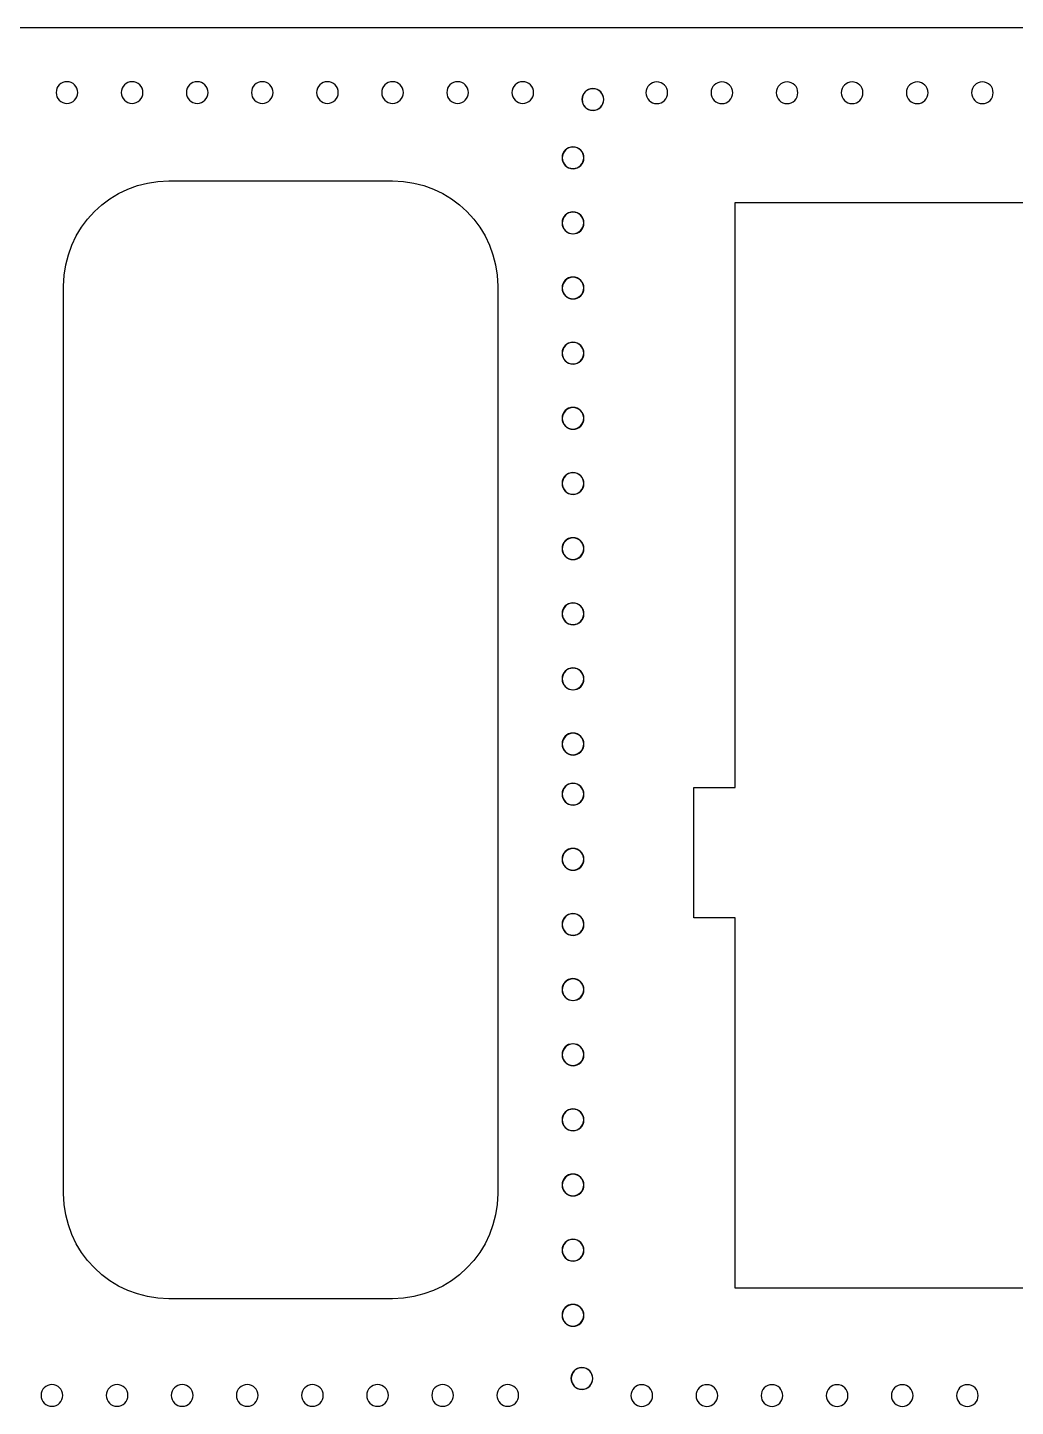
# Model space of a CAD drawing. Extents: x 112 to 502, y 72 to 270.
# Drawn here: x 159.4 to 204.9, y 206.5 to 270 of the extents above; entities that cross this region are included whole.
import ezdxf

# ---------------------------------------------------------------- set-up
doc = ezdxf.new("R2010")
doc.units = 0
doc.layers.add('braccio', color=7, linetype='CONTINUOUS')
doc.layers.add('polso', color=7, linetype='CONTINUOUS')

msp = doc.modelspace()

# ---------------------------------------------------------------- linework, layer by layer
at = {"layer": 'braccio', "color": 5}
msp.add_line((112.035703, 270.033124), (502.035713, 270.033124), dxfattribs=at)
at = {"layer": 'braccio', "color": 1}
for p, q in [((188.849706, 267.032853), (188.849706, 267.032853)), ((191.850066, 267.032853), (191.850066, 267.032853)), ((194.850568, 267.032853), (194.850568, 267.032853)), ((197.850901, 267.032853), (197.850901, 267.032853)), ((200.851403, 267.032853), (200.851403, 267.032853)), ((203.851905, 267.032853), (203.851905, 267.032853)), ((185.910192, 266.715706), (185.910192, 266.715706)), ((184.990712, 264.032337), (184.990712, 264.032337)), ((184.990712, 261.031821), (184.990712, 261.031821)), ((184.990712, 258.03148), (184.990712, 258.03148)), ((184.990712, 255.031), (184.990712, 255.031)), ((184.990712, 252.030659), (184.990712, 252.030659)), ((184.990712, 249.030143), (184.990712, 249.030143)), ((184.990712, 246.029805), (184.990712, 246.029805)), ((184.990712, 243.029322), (184.990712, 243.029322)), ((184.990712, 240.028987), (184.990712, 240.028987)), ((184.990712, 237.028471), (184.990712, 237.028471)), ((184.990712, 234.720246), (184.990712, 234.720246)), ((184.990712, 231.719589), (184.990712, 231.719589)), ((184.990712, 228.71925), (184.990712, 228.71925)), ((184.990712, 225.718909), (184.990712, 225.718909)), ((184.990712, 222.718571), (184.990712, 222.718571)), ((184.990712, 219.717914), (184.990712, 219.717914)), ((184.990712, 216.717573), (184.990712, 216.717573)), ((184.990712, 213.717234), (184.990712, 213.717234)), ((184.990712, 210.716893), (184.990712, 210.716893)), ((185.403434, 207.807501), (185.403434, 207.807501)), ((188.157612, 207.024086), (188.157612, 207.024086)), ((191.157945, 207.024086), (191.157945, 207.024086)), ((194.158447, 207.024086), (194.158447, 207.024086)), ((197.158751, 207.024086), (197.158751, 207.024086)), ((200.159281, 207.024086), (200.159281, 207.024086)), ((203.159783, 207.024086), (203.159783, 207.024086))]:
    msp.add_line(p, q, dxfattribs=at)
at = {"layer": 'braccio', "color": 3}
for p, q in [((191.955984, 261.981586), (239.062844, 261.981637)), ((191.956004, 235.027902), (191.955984, 261.981586)), ((190.058415, 229.026901), (190.058435, 235.027953)), ((190.058435, 235.027953), (191.956004, 235.027902)), ((191.955984, 229.026901), (190.058415, 229.026901)), ((191.956049, 211.974681), (191.955984, 229.026901)), ((239.062901, 211.974766), (191.956049, 211.974681))]:
    msp.add_line(p, q, dxfattribs=at)
at = {"layer": 'braccio', "color": 1}
for points in [[(188.349819, 267.532739), (188.073242, 267.532739), (187.849581, 267.309078), (187.849581, 267.032853)], [(188.849706, 267.032853), (188.849706, 267.309078), (188.625692, 267.532739), (188.349819, 267.532739)], [(191.35018, 267.532739), (191.073955, 267.532739), (190.849941, 267.309078), (190.849941, 267.032853)], [(191.850066, 267.032853), (191.850066, 267.309078), (191.626405, 267.532739), (191.35018, 267.532739)], [(194.350682, 267.532739), (194.074457, 267.532739), (193.850443, 267.309078), (193.850443, 267.032853)], [(194.850568, 267.032853), (194.850568, 267.309078), (194.626555, 267.532739), (194.350682, 267.532739)], [(197.351015, 267.532739), (197.07479, 267.532739), (196.850776, 267.309078), (196.850776, 267.032853)], [(197.850901, 267.032853), (197.850901, 267.309078), (197.62724, 267.532739), (197.351015, 267.532739)], [(200.351517, 267.532739), (200.075292, 267.532739), (199.851278, 267.309078), (199.851278, 267.032853)], [(200.851403, 267.032853), (200.851403, 267.309078), (200.627389, 267.532739), (200.351517, 267.532739)], [(203.351666, 267.532739), (203.075441, 267.532739), (202.85178, 267.309078), (202.85178, 267.032853)], [(203.851905, 267.032853), (203.851905, 267.309078), (203.627891, 267.532739), (203.351666, 267.532739)], [(185.410306, 267.215592), (185.134081, 267.215592), (184.910067, 266.991931), (184.910067, 266.715706)], [(185.910192, 266.715706), (185.910192, 266.991931), (185.686531, 267.215592), (185.410306, 267.215592)], [(187.849581, 267.032853), (187.849581, 266.756628), (188.073242, 266.532614), (188.349819, 266.532614)], [(188.349819, 266.532614), (188.625692, 266.532614), (188.849706, 266.756628), (188.849706, 267.032853)], [(190.849941, 267.032853), (190.849941, 266.756628), (191.073955, 266.532614), (191.35018, 266.532614)], [(191.35018, 266.532614), (191.626405, 266.532614), (191.850066, 266.756628), (191.850066, 267.032853)], [(193.850443, 267.032853), (193.850443, 266.756628), (194.074457, 266.532614), (194.350682, 266.532614)], [(194.350682, 266.532614), (194.626555, 266.532614), (194.850568, 266.756628), (194.850568, 267.032853)], [(196.850776, 267.032853), (196.850776, 266.756628), (197.07479, 266.532614), (197.351015, 266.532614)], [(197.351015, 266.532614), (197.62724, 266.532614), (197.850901, 266.756628), (197.850901, 267.032853)], [(199.851278, 267.032853), (199.851278, 266.756628), (200.075292, 266.532614), (200.351517, 266.532614)], [(200.351517, 266.532614), (200.627389, 266.532614), (200.851403, 266.756628), (200.851403, 267.032853)], [(202.85178, 267.032853), (202.85178, 266.756628), (203.075441, 266.532614), (203.351666, 266.532614)], [(203.351666, 266.532614), (203.627891, 266.532614), (203.851905, 266.756628), (203.851905, 267.032853)], [(184.910067, 266.715706), (184.910067, 266.439481), (185.134081, 266.21582), (185.410306, 266.21582)], [(185.410306, 266.21582), (185.686531, 266.21582), (185.910192, 266.439481), (185.910192, 266.715706)], [(184.490826, 264.532223), (184.214601, 264.532223), (183.990587, 264.308562), (183.990587, 264.032337)], [(184.990712, 264.032337), (184.990712, 264.308562), (184.766698, 264.532223), (184.490826, 264.532223)], [(183.990587, 264.032337), (183.990587, 263.756112), (184.214601, 263.532451), (184.490826, 263.532451)], [(184.490826, 263.532451), (184.766698, 263.532451), (184.990712, 263.756112), (184.990712, 264.032337)], [(184.490826, 261.53206), (184.214601, 261.53206), (183.990587, 261.308046), (183.990587, 261.031821)], [(183.990587, 261.031821), (183.990587, 260.755596), (184.214601, 260.531935), (184.490826, 260.531935)], [(184.990712, 261.031821), (184.990712, 261.308046), (184.766698, 261.53206), (184.490826, 261.53206)], [(184.490826, 260.531935), (184.766698, 260.531935), (184.990712, 260.755596), (184.990712, 261.031821)], [(184.490826, 258.531366), (184.214601, 258.531366), (183.990587, 258.307705), (183.990587, 258.03148)], [(184.990712, 258.03148), (184.990712, 258.307705), (184.766698, 258.531366), (184.490826, 258.531366)], [(183.990587, 258.03148), (183.990587, 257.755255), (184.214601, 257.531594), (184.490826, 257.531594)], [(184.490826, 257.531594), (184.766698, 257.531594), (184.990712, 257.755255), (184.990712, 258.03148)], [(184.490826, 255.530886), (184.214601, 255.530886), (183.990587, 255.307225), (183.990587, 255.031)], [(184.990712, 255.031), (184.990712, 255.307225), (184.766698, 255.530886), (184.490826, 255.530886)], [(183.990587, 255.031), (183.990587, 254.754775), (184.214601, 254.531114), (184.490826, 254.531114)], [(184.490826, 254.531114), (184.766698, 254.531114), (184.990712, 254.754775), (184.990712, 255.031)], [(184.490826, 252.530545), (184.214601, 252.530545), (183.990587, 252.306884), (183.990587, 252.030659)], [(184.990712, 252.030659), (184.990712, 252.306884), (184.766698, 252.530545), (184.490826, 252.530545)], [(183.990587, 252.030659), (183.990587, 251.754434), (184.214601, 251.530773), (184.490826, 251.530773)], [(184.490826, 251.530773), (184.766698, 251.530773), (184.990712, 251.754434), (184.990712, 252.030659)], [(184.490826, 249.530029), (184.214601, 249.530029), (183.990587, 249.306368), (183.990587, 249.030143)], [(183.990587, 249.030143), (183.990587, 248.753918), (184.214601, 248.530257), (184.490826, 248.530257)], [(184.990712, 249.030143), (184.990712, 249.306368), (184.766698, 249.530029), (184.490826, 249.530029)], [(184.490826, 248.530257), (184.766698, 248.530257), (184.990712, 248.753918), (184.990712, 249.030143)], [(184.490826, 246.529691), (184.214601, 246.529691), (183.990587, 246.30603), (183.990587, 246.029805)], [(184.990712, 246.029805), (184.990712, 246.30603), (184.766698, 246.529691), (184.490826, 246.529691)], [(183.990587, 246.029805), (183.990587, 245.75358), (184.214601, 245.529919), (184.490826, 245.529919)], [(184.490826, 245.529919), (184.766698, 245.529919), (184.990712, 245.75358), (184.990712, 246.029805)], [(184.490826, 243.529209), (184.214601, 243.529209), (183.990587, 243.305547), (183.990587, 243.029322)], [(184.990712, 243.029322), (184.990712, 243.305547), (184.766698, 243.529209), (184.490826, 243.529209)], [(183.990587, 243.029322), (183.990587, 242.753097), (184.214601, 242.529436), (184.490826, 242.529436)], [(184.490826, 242.529436), (184.766698, 242.529436), (184.990712, 242.753097), (184.990712, 243.029322)], [(184.490826, 240.528873), (184.214601, 240.528873), (183.990587, 240.305212), (183.990587, 240.028987)], [(184.990712, 240.028987), (184.990712, 240.305212), (184.766698, 240.528873), (184.490826, 240.528873)], [(183.990587, 240.028987), (183.990587, 239.752762), (184.214601, 239.528748), (184.490826, 239.528748)], [(184.490826, 239.528748), (184.766698, 239.528748), (184.990712, 239.752762), (184.990712, 240.028987)], [(184.490826, 237.528357), (184.214601, 237.528357), (183.990587, 237.304696), (183.990587, 237.028471)], [(184.990712, 237.028471), (184.990712, 237.304696), (184.766698, 237.528357), (184.490826, 237.528357)], [(183.990587, 237.028471), (183.990587, 236.752246), (184.214601, 236.528232), (184.490826, 236.528232)], [(184.490826, 236.528232), (184.766698, 236.528232), (184.990712, 236.752246), (184.990712, 237.028471)], [(184.490826, 235.220132), (184.214601, 235.220132), (183.990587, 234.996118), (183.990587, 234.720246)], [(184.990712, 234.720246), (184.990712, 234.996118), (184.766698, 235.220132), (184.490826, 235.220132)], [(183.990587, 234.720246), (183.990587, 234.444021), (184.214601, 234.220007), (184.490826, 234.220007)], [(184.490826, 234.220007), (184.766698, 234.220007), (184.990712, 234.444021), (184.990712, 234.720246)], [(184.490826, 232.219828), (184.214601, 232.219828), (183.990587, 231.995814), (183.990587, 231.719589)], [(184.990712, 231.719589), (184.990712, 231.995814), (184.766698, 232.219828), (184.490826, 232.219828)], [(183.990587, 231.719589), (183.990587, 231.443716), (184.214601, 231.219703), (184.490826, 231.219703)], [(184.490826, 231.219703), (184.766698, 231.219703), (184.990712, 231.443716), (184.990712, 231.719589)], [(184.490826, 229.219489), (184.214601, 229.219489), (183.990587, 228.995475), (183.990587, 228.71925)], [(183.990587, 228.71925), (183.990587, 228.443378), (184.214601, 228.219364), (184.490826, 228.219364)], [(184.990712, 228.71925), (184.990712, 228.995475), (184.766698, 229.219489), (184.490826, 229.219489)], [(184.490826, 228.219364), (184.766698, 228.219364), (184.990712, 228.443378), (184.990712, 228.71925)], [(184.490826, 226.218795), (184.214601, 226.218795), (183.990587, 225.995134), (183.990587, 225.718909)], [(184.990712, 225.718909), (184.990712, 225.995134), (184.766698, 226.218795), (184.490826, 226.218795)], [(183.990587, 225.718909), (183.990587, 225.442684), (184.214601, 225.21867), (184.490826, 225.21867)], [(184.490826, 225.21867), (184.766698, 225.21867), (184.990712, 225.442684), (184.990712, 225.718909)], [(184.490826, 223.218457), (184.214601, 223.218457), (183.990587, 222.994443), (183.990587, 222.718571)], [(184.990712, 222.718571), (184.990712, 222.994443), (184.766698, 223.218457), (184.490826, 223.218457)], [(183.990587, 222.718571), (183.990587, 222.442346), (184.214601, 222.218332), (184.490826, 222.218332)], [(184.490826, 222.218332), (184.766698, 222.218332), (184.990712, 222.442346), (184.990712, 222.718571)], [(184.490826, 220.218153), (184.214601, 220.218153), (183.990587, 219.994139), (183.990587, 219.717914)], [(184.990712, 219.717914), (184.990712, 219.994139), (184.766698, 220.218153), (184.490826, 220.218153)], [(183.990587, 219.717914), (183.990587, 219.442041), (184.214601, 219.218028), (184.490826, 219.218028)], [(184.490826, 219.218028), (184.766698, 219.218028), (184.990712, 219.442041), (184.990712, 219.717914)], [(184.490826, 217.217811), (184.214601, 217.217811), (183.990587, 216.993798), (183.990587, 216.717573)], [(184.990712, 216.717573), (184.990712, 216.993798), (184.766698, 217.217811), (184.490826, 217.217811)], [(183.990587, 216.717573), (183.990587, 216.441348), (184.214601, 216.217686), (184.490826, 216.217686)], [(184.490826, 216.217686), (184.766698, 216.217686), (184.990712, 216.441348), (184.990712, 216.717573)], [(184.490826, 214.21712), (184.214601, 214.21712), (183.990587, 213.993106), (183.990587, 213.717234)], [(184.990712, 213.717234), (184.990712, 213.993106), (184.766698, 214.21712), (184.490826, 214.21712)], [(183.990587, 213.717234), (183.990587, 213.441009), (184.214601, 213.216995), (184.490826, 213.216995)], [(184.490826, 213.216995), (184.766698, 213.216995), (184.990712, 213.441009), (184.990712, 213.717234)], [(184.490826, 211.216779), (184.214601, 211.216779), (183.990587, 210.992765), (183.990587, 210.716893)], [(184.990712, 210.716893), (184.990712, 210.992765), (184.766698, 211.216779), (184.490826, 211.216779)], [(183.990587, 210.716893), (183.990587, 210.440668), (184.214601, 210.216654), (184.490826, 210.216654)], [(184.490826, 210.216654), (184.766698, 210.216654), (184.990712, 210.440668), (184.990712, 210.716893)], [(184.903547, 208.30774), (184.627322, 208.30774), (184.403309, 208.083726), (184.403309, 207.807501)], [(184.403309, 207.807501), (184.403309, 207.531629), (184.627322, 207.307615), (184.903547, 207.307615)], [(185.403434, 207.807501), (185.403434, 208.083726), (185.17942, 208.30774), (184.903547, 208.30774)], [(184.903547, 207.307615), (185.17942, 207.307615), (185.403434, 207.531629), (185.403434, 207.807501)], [(187.657726, 207.524325), (187.381148, 207.524325), (187.157487, 207.300311), (187.157487, 207.024086)], [(188.157612, 207.024086), (188.157612, 207.300311), (187.933598, 207.524325), (187.657726, 207.524325)], [(190.658059, 207.524325), (190.381834, 207.524325), (190.15782, 207.300311), (190.15782, 207.024086)], [(191.157945, 207.024086), (191.157945, 207.300311), (190.934284, 207.524325), (190.658059, 207.524325)], [(193.658561, 207.524325), (193.381983, 207.524325), (193.158322, 207.300311), (193.158322, 207.024086)], [(194.158447, 207.024086), (194.158447, 207.300311), (193.934433, 207.524325), (193.658561, 207.524325)], [(196.658865, 207.524325), (196.38264, 207.524325), (196.158626, 207.300311), (196.158626, 207.024086)], [(197.158751, 207.024086), (197.158751, 207.300311), (196.93509, 207.524325), (196.658865, 207.524325)], [(199.659395, 207.524325), (199.382817, 207.524325), (199.159156, 207.300311), (199.159156, 207.024086)], [(200.159281, 207.024086), (200.159281, 207.300311), (199.935267, 207.524325), (199.659395, 207.524325)], [(202.659544, 207.524325), (202.383319, 207.524325), (202.159658, 207.300311), (202.159658, 207.024086)], [(203.159783, 207.024086), (203.159783, 207.300311), (202.935769, 207.524325), (202.659544, 207.524325)], [(187.157487, 207.024086), (187.157487, 206.748214), (187.381148, 206.5242), (187.657726, 206.5242)], [(187.657726, 206.5242), (187.933598, 206.5242), (188.157612, 206.748214), (188.157612, 207.024086)], [(190.15782, 207.024086), (190.15782, 206.748214), (190.381834, 206.5242), (190.658059, 206.5242)], [(190.658059, 206.5242), (190.934284, 206.5242), (191.157945, 206.748214), (191.157945, 207.024086)], [(193.158322, 207.024086), (193.158322, 206.748214), (193.381983, 206.5242), (193.658561, 206.5242)], [(193.658561, 206.5242), (193.934433, 206.5242), (194.158447, 206.748214), (194.158447, 207.024086)], [(196.158626, 207.024086), (196.158626, 206.748214), (196.38264, 206.5242), (196.658865, 206.5242)], [(196.658865, 206.5242), (196.93509, 206.5242), (197.158751, 206.748214), (197.158751, 207.024086)], [(199.159156, 207.024086), (199.159156, 206.748214), (199.382817, 206.5242), (199.659395, 206.5242)], [(199.659395, 206.5242), (199.935267, 206.5242), (200.159281, 206.748214), (200.159281, 207.024086)], [(202.159658, 207.024086), (202.159658, 206.748214), (202.383319, 206.5242), (202.659544, 206.5242)], [(202.659544, 206.5242), (202.935769, 206.5242), (203.159783, 206.748214), (203.159783, 207.024086)]]:
    msp.add_open_spline(points, degree=3, dxfattribs=at)
at = {"layer": 'polso', "color": 1}
for p, q in [((161.671198, 267.041292), (161.671198, 267.041292)), ((164.671558, 267.041292), (164.671558, 267.041292)), ((167.671863, 267.040939), (167.671863, 267.040939)), ((170.672393, 267.040939), (170.672393, 267.040939)), ((173.672895, 267.040939), (173.672895, 267.040939)), ((176.673256, 267.040939), (176.673256, 267.040939)), ((179.67373, 267.040939), (179.67373, 267.040939)), ((182.67407, 267.040939), (182.67407, 267.040939)), ((185.902865, 266.724145), (185.902865, 266.724145)), ((184.983385, 264.040776), (184.983385, 264.040776)), ((184.983385, 261.04026), (184.983385, 261.04026)), ((184.983385, 258.03992), (184.983385, 258.03992)), ((184.983385, 255.039439), (184.983385, 255.039439)), ((184.983385, 252.0391), (184.983385, 252.0391)), ((184.983385, 249.038584), (184.983385, 249.038584)), ((184.983385, 246.038244), (184.983385, 246.038244)), ((184.983385, 243.037763), (184.983385, 243.037763)), ((184.983385, 240.037427), (184.983385, 240.037427)), ((184.983385, 237.036911), (184.983385, 237.036911)), ((184.983385, 234.728686), (184.983385, 234.728686)), ((184.983385, 231.728028), (184.983385, 231.728028)), ((184.983385, 228.727689), (184.983385, 228.727689)), ((184.983385, 225.727349), (184.983385, 225.727349)), ((184.983385, 222.727009), (184.983385, 222.727009)), ((184.983385, 219.726352), (184.983385, 219.726352)), ((184.983385, 216.726012), (184.983385, 216.726012)), ((184.983385, 213.725673), (184.983385, 213.725673)), ((184.983385, 210.725333), (184.983385, 210.725333)), ((185.396106, 207.815939), (185.396106, 207.815939)), ((160.979104, 207.032526), (160.979104, 207.032526)), ((163.979437, 207.032526), (163.979437, 207.032526)), ((166.979741, 207.032526), (166.979741, 207.032526)), ((169.980271, 207.032526), (169.980271, 207.032526)), ((172.980773, 207.032526), (172.980773, 207.032526)), ((175.981134, 207.032526), (175.981134, 207.032526)), ((178.981608, 207.032526), (178.981608, 207.032526)), ((181.981948, 207.032526), (181.981948, 207.032526))]:
    msp.add_line(p, q, dxfattribs=at)
at = {"layer": 'polso', "color": 3}
for p, q in [((165.858246, 262.969633), (176.176855, 262.969633)), ((165.858246, 262.969633), (165.858246, 262.969633)), ((161.01755, 216.326439), (161.01755, 258.128937)), ((181.017552, 258.128937), (181.017552, 216.326439)), ((176.176855, 211.485745), (165.858246, 211.485745))]:
    msp.add_line(p, q, dxfattribs=at)
at = {"layer": 'polso', "color": 1}
for points in [[(161.171311, 267.541178), (160.894734, 267.541178), (160.671073, 267.317517), (160.671073, 267.041292)], [(161.671198, 267.041292), (161.671198, 267.317517), (161.447184, 267.541178), (161.171311, 267.541178)], [(164.171672, 267.541178), (163.895447, 267.541178), (163.671433, 267.317517), (163.671433, 267.041292)], [(164.671558, 267.041292), (164.671558, 267.317517), (164.447897, 267.541178), (164.171672, 267.541178)], [(167.171977, 267.541178), (166.895752, 267.541178), (166.671738, 267.317164), (166.671738, 267.040939)], [(167.671863, 267.040939), (167.671863, 267.317164), (167.448202, 267.541178), (167.171977, 267.541178)], [(170.172507, 267.541178), (169.895929, 267.541178), (169.672268, 267.317164), (169.672268, 267.040939)], [(170.672393, 267.040939), (170.672393, 267.317164), (170.448379, 267.541178), (170.172507, 267.541178)], [(173.172656, 267.541178), (172.896431, 267.541178), (172.67277, 267.317164), (172.67277, 267.040939)], [(173.672895, 267.040939), (173.672895, 267.317164), (173.448881, 267.541178), (173.172656, 267.541178)], [(176.17337, 267.541178), (175.897145, 267.541178), (175.673131, 267.317164), (175.673131, 267.040939)], [(176.673256, 267.040939), (176.673256, 267.317164), (176.449242, 267.541178), (176.17337, 267.541178)], [(179.173844, 267.541178), (178.897266, 267.541178), (178.673605, 267.317164), (178.673605, 267.040939)], [(179.67373, 267.040939), (179.67373, 267.317164), (179.449716, 267.541178), (179.173844, 267.541178)], [(182.174176, 267.541178), (181.897951, 267.541178), (181.673937, 267.317164), (181.673937, 267.040939)], [(182.67407, 267.040939), (182.67407, 267.317164), (182.450049, 267.541178), (182.174176, 267.541178)], [(160.671073, 267.041292), (160.671073, 266.765067), (160.894734, 266.541053), (161.171311, 266.541053)], [(161.171311, 266.541053), (161.447184, 266.541053), (161.671198, 266.765067), (161.671198, 267.041292)], [(163.671433, 267.041292), (163.671433, 266.765067), (163.895447, 266.541053), (164.171672, 266.541053)], [(164.171672, 266.541053), (164.447897, 266.541053), (164.671558, 266.765067), (164.671558, 267.041292)], [(166.671738, 267.040939), (166.671738, 266.765067), (166.895752, 266.541053), (167.171977, 266.541053)], [(167.171977, 266.541053), (167.448202, 266.541053), (167.671863, 266.765067), (167.671863, 267.040939)], [(169.672268, 267.040939), (169.672268, 266.765067), (169.895929, 266.541053), (170.172507, 266.541053)], [(170.172507, 266.541053), (170.448379, 266.541053), (170.672393, 266.765067), (170.672393, 267.040939)], [(172.67277, 267.040939), (172.67277, 266.765067), (172.896431, 266.541053), (173.172656, 266.541053)], [(173.172656, 266.541053), (173.448881, 266.541053), (173.672895, 266.765067), (173.672895, 267.040939)], [(175.673131, 267.040939), (175.673131, 266.765067), (175.897145, 266.541053), (176.17337, 266.541053)], [(176.17337, 266.541053), (176.449242, 266.541053), (176.673256, 266.765067), (176.673256, 267.040939)], [(178.673605, 267.040939), (178.673605, 266.765067), (178.897266, 266.541053), (179.173844, 266.541053)], [(179.173844, 266.541053), (179.449716, 266.541053), (179.67373, 266.765067), (179.67373, 267.040939)], [(181.673937, 267.040939), (181.673937, 266.765067), (181.897951, 266.541053), (182.174176, 266.541053)], [(182.174176, 266.541053), (182.450049, 266.541053), (182.67407, 266.765067), (182.67407, 267.040939)], [(185.402978, 267.224031), (185.126753, 267.224031), (184.90274, 267.00037), (184.90274, 266.724145)], [(185.902865, 266.724145), (185.902865, 267.00037), (185.679203, 267.224031), (185.402978, 267.224031)], [(184.90274, 266.724145), (184.90274, 266.44792), (185.126753, 266.224259), (185.402978, 266.224259)], [(185.402978, 266.224259), (185.679203, 266.224259), (185.902865, 266.44792), (185.902865, 266.724145)], [(184.483498, 264.540662), (184.207273, 264.540662), (183.98326, 264.317001), (183.98326, 264.040776)], [(184.983385, 264.040776), (184.983385, 264.317001), (184.759371, 264.540662), (184.483498, 264.540662)], [(183.98326, 264.040776), (183.98326, 263.764551), (184.207273, 263.54089), (184.483498, 263.54089)], [(184.483498, 263.54089), (184.759371, 263.54089), (184.983385, 263.764551), (184.983385, 264.040776)], [(184.483498, 261.540499), (184.207273, 261.540499), (183.98326, 261.316485), (183.98326, 261.04026)], [(183.98326, 261.04026), (183.98326, 260.764035), (184.207273, 260.540374), (184.483498, 260.540374)], [(184.983385, 261.04026), (184.983385, 261.316485), (184.759371, 261.540499), (184.483498, 261.540499)], [(184.483498, 260.540374), (184.759371, 260.540374), (184.983385, 260.764035), (184.983385, 261.04026)], [(184.483498, 258.539806), (184.207273, 258.539806), (183.98326, 258.316145), (183.98326, 258.03992)], [(184.983385, 258.03992), (184.983385, 258.316145), (184.759371, 258.539806), (184.483498, 258.539806)], [(183.98326, 258.03992), (183.98326, 257.763695), (184.207273, 257.540034), (184.483498, 257.540034)], [(184.483498, 257.540034), (184.759371, 257.540034), (184.983385, 257.763695), (184.983385, 258.03992)], [(184.483498, 255.539326), (184.207273, 255.539326), (183.98326, 255.315664), (183.98326, 255.039439)], [(184.983385, 255.039439), (184.983385, 255.315664), (184.759371, 255.539326), (184.483498, 255.539326)], [(183.98326, 255.039439), (183.98326, 254.763214), (184.207273, 254.539553), (184.483498, 254.539553)], [(184.483498, 254.539553), (184.759371, 254.539553), (184.983385, 254.763214), (184.983385, 255.039439)], [(184.483498, 252.538986), (184.207273, 252.538986), (183.98326, 252.315325), (183.98326, 252.0391)], [(184.983385, 252.0391), (184.983385, 252.315325), (184.759371, 252.538986), (184.483498, 252.538986)], [(183.98326, 252.0391), (183.98326, 251.762875), (184.207273, 251.539214), (184.483498, 251.539214)], [(184.483498, 251.539214), (184.759371, 251.539214), (184.983385, 251.762875), (184.983385, 252.0391)], [(184.483498, 249.53847), (184.207273, 249.53847), (183.98326, 249.314809), (183.98326, 249.038584)], [(183.98326, 249.038584), (183.98326, 248.762359), (184.207273, 248.538697), (184.483498, 248.538697)], [(184.983385, 249.038584), (184.983385, 249.314809), (184.759371, 249.53847), (184.483498, 249.53847)], [(184.483498, 248.538697), (184.759371, 248.538697), (184.983385, 248.762359), (184.983385, 249.038584)], [(184.483498, 246.53813), (184.207273, 246.53813), (183.98326, 246.314469), (183.98326, 246.038244)], [(184.983385, 246.038244), (184.983385, 246.314469), (184.759371, 246.53813), (184.483498, 246.53813)], [(183.98326, 246.038244), (183.98326, 245.762019), (184.207273, 245.538358), (184.483498, 245.538358)], [(184.483498, 245.538358), (184.759371, 245.538358), (184.983385, 245.762019), (184.983385, 246.038244)], [(184.483498, 243.537649), (184.207273, 243.537649), (183.98326, 243.313988), (183.98326, 243.037763)], [(184.983385, 243.037763), (184.983385, 243.313988), (184.759371, 243.537649), (184.483498, 243.537649)], [(183.98326, 243.037763), (183.98326, 242.761538), (184.207273, 242.537877), (184.483498, 242.537877)], [(184.483498, 242.537877), (184.759371, 242.537877), (184.983385, 242.761538), (184.983385, 243.037763)], [(184.483498, 240.537313), (184.207273, 240.537313), (183.98326, 240.313652), (183.98326, 240.037427)], [(184.983385, 240.037427), (184.983385, 240.313652), (184.759371, 240.537313), (184.483498, 240.537313)], [(183.98326, 240.037427), (183.98326, 239.761202), (184.207273, 239.537188), (184.483498, 239.537188)], [(184.483498, 239.537188), (184.759371, 239.537188), (184.983385, 239.761202), (184.983385, 240.037427)], [(184.483498, 237.536797), (184.207273, 237.536797), (183.98326, 237.313136), (183.98326, 237.036911)], [(184.983385, 237.036911), (184.983385, 237.313136), (184.759371, 237.536797), (184.483498, 237.536797)], [(183.98326, 237.036911), (183.98326, 236.760686), (184.207273, 236.536672), (184.483498, 236.536672)], [(184.483498, 236.536672), (184.759371, 236.536672), (184.983385, 236.760686), (184.983385, 237.036911)], [(184.483498, 235.228572), (184.207273, 235.228572), (183.98326, 235.004558), (183.98326, 234.728686)], [(184.983385, 234.728686), (184.983385, 235.004558), (184.759371, 235.228572), (184.483498, 235.228572)], [(183.98326, 234.728686), (183.98326, 234.452461), (184.207273, 234.228447), (184.483498, 234.228447)], [(184.483498, 234.228447), (184.759371, 234.228447), (184.983385, 234.452461), (184.983385, 234.728686)], [(184.483498, 232.228267), (184.207273, 232.228267), (183.98326, 232.004253), (183.98326, 231.728028)], [(184.983385, 231.728028), (184.983385, 232.004253), (184.759371, 232.228267), (184.483498, 232.228267)], [(183.98326, 231.728028), (183.98326, 231.452156), (184.207273, 231.228142), (184.483498, 231.228142)], [(184.483498, 231.228142), (184.759371, 231.228142), (184.983385, 231.452156), (184.983385, 231.728028)], [(184.483498, 229.227928), (184.207273, 229.227928), (183.98326, 229.003914), (183.98326, 228.727689)], [(183.98326, 228.727689), (183.98326, 228.451817), (184.207273, 228.227803), (184.483498, 228.227803)], [(184.983385, 228.727689), (184.983385, 229.003914), (184.759371, 229.227928), (184.483498, 229.227928)], [(184.483498, 228.227803), (184.759371, 228.227803), (184.983385, 228.451817), (184.983385, 228.727689)], [(184.483498, 226.227235), (184.207273, 226.227235), (183.98326, 226.003574), (183.98326, 225.727349)], [(184.983385, 225.727349), (184.983385, 226.003574), (184.759371, 226.227235), (184.483498, 226.227235)], [(183.98326, 225.727349), (183.98326, 225.451124), (184.207273, 225.22711), (184.483498, 225.22711)], [(184.483498, 225.22711), (184.759371, 225.22711), (184.983385, 225.451124), (184.983385, 225.727349)], [(184.483498, 223.226895), (184.207273, 223.226895), (183.98326, 223.002882), (183.98326, 222.727009)], [(184.983385, 222.727009), (184.983385, 223.002882), (184.759371, 223.226895), (184.483498, 223.226895)], [(183.98326, 222.727009), (183.98326, 222.450784), (184.207273, 222.22677), (184.483498, 222.22677)], [(184.483498, 222.22677), (184.759371, 222.22677), (184.983385, 222.450784), (184.983385, 222.727009)], [(184.483498, 220.226591), (184.207273, 220.226591), (183.98326, 220.002577), (183.98326, 219.726352)], [(184.983385, 219.726352), (184.983385, 220.002577), (184.759371, 220.226591), (184.483498, 220.226591)], [(183.98326, 219.726352), (183.98326, 219.45048), (184.207273, 219.226466), (184.483498, 219.226466)], [(184.483498, 219.226466), (184.759371, 219.226466), (184.983385, 219.45048), (184.983385, 219.726352)], [(184.483498, 217.226251), (184.207273, 217.226251), (183.98326, 217.002237), (183.98326, 216.726012)], [(184.983385, 216.726012), (184.983385, 217.002237), (184.759371, 217.226251), (184.483498, 217.226251)], [(183.98326, 216.726012), (183.98326, 216.449787), (184.207273, 216.226126), (184.483498, 216.226126)], [(184.483498, 216.226126), (184.759371, 216.226126), (184.983385, 216.449787), (184.983385, 216.726012)], [(184.483498, 214.225559), (184.207273, 214.225559), (183.98326, 214.001545), (183.98326, 213.725673)], [(184.983385, 213.725673), (184.983385, 214.001545), (184.759371, 214.225559), (184.483498, 214.225559)], [(183.98326, 213.725673), (183.98326, 213.449448), (184.207273, 213.225434), (184.483498, 213.225434)], [(184.483498, 213.225434), (184.759371, 213.225434), (184.983385, 213.449448), (184.983385, 213.725673)], [(184.483498, 211.225219), (184.207273, 211.225219), (183.98326, 211.001205), (183.98326, 210.725333)], [(184.983385, 210.725333), (184.983385, 211.001205), (184.759371, 211.225219), (184.483498, 211.225219)], [(183.98326, 210.725333), (183.98326, 210.449108), (184.207273, 210.225094), (184.483498, 210.225094)], [(184.483498, 210.225094), (184.759371, 210.225094), (184.983385, 210.449108), (184.983385, 210.725333)], [(184.89622, 208.316178), (184.619995, 208.316178), (184.395981, 208.092164), (184.395981, 207.815939)], [(185.396106, 207.815939), (185.396106, 208.092164), (185.172092, 208.316178), (184.89622, 208.316178)], [(184.395981, 207.815939), (184.395981, 207.540067), (184.619995, 207.316053), (184.89622, 207.316053)], [(184.89622, 207.316053), (185.172092, 207.316053), (185.396106, 207.540067), (185.396106, 207.815939)], [(160.479218, 207.532765), (160.20264, 207.532765), (159.978979, 207.308751), (159.978979, 207.032526)], [(160.979104, 207.032526), (160.979104, 207.308751), (160.75509, 207.532765), (160.479218, 207.532765)], [(163.479551, 207.532765), (163.203326, 207.532765), (162.979312, 207.308751), (162.979312, 207.032526)], [(163.979437, 207.032526), (163.979437, 207.308751), (163.755776, 207.532765), (163.479551, 207.532765)], [(166.479855, 207.532765), (166.20363, 207.532765), (165.979616, 207.308751), (165.979616, 207.032526)], [(166.979741, 207.032526), (166.979741, 207.308751), (166.75608, 207.532765), (166.479855, 207.532765)], [(169.480385, 207.532765), (169.203807, 207.532765), (168.980146, 207.308751), (168.980146, 207.032526)], [(169.980271, 207.032526), (169.980271, 207.308751), (169.756257, 207.532765), (169.480385, 207.532765)], [(172.480534, 207.532765), (172.204309, 207.532765), (171.980648, 207.308751), (171.980648, 207.032526)], [(172.980773, 207.032526), (172.980773, 207.308751), (172.756759, 207.532765), (172.480534, 207.532765)], [(175.481248, 207.532765), (175.205023, 207.532765), (174.981009, 207.308751), (174.981009, 207.032526)], [(175.981134, 207.032526), (175.981134, 207.308751), (175.75712, 207.532765), (175.481248, 207.532765)], [(178.481722, 207.532765), (178.205144, 207.532765), (177.981483, 207.308751), (177.981483, 207.032526)], [(178.981608, 207.032526), (178.981608, 207.308751), (178.757594, 207.532765), (178.481722, 207.532765)], [(181.482055, 207.532765), (181.20583, 207.532765), (180.981816, 207.308751), (180.981816, 207.032526)], [(181.981948, 207.032526), (181.981948, 207.308751), (181.757927, 207.532765), (181.482055, 207.532765)], [(159.978979, 207.032526), (159.978979, 206.756653), (160.20264, 206.53264), (160.479218, 206.53264)], [(160.479218, 206.53264), (160.75509, 206.53264), (160.979104, 206.756653), (160.979104, 207.032526)], [(162.979312, 207.032526), (162.979312, 206.756653), (163.203326, 206.53264), (163.479551, 206.53264)], [(163.479551, 206.53264), (163.755776, 206.53264), (163.979437, 206.756653), (163.979437, 207.032526)], [(165.979616, 207.032526), (165.979616, 206.756653), (166.20363, 206.53264), (166.479855, 206.53264)], [(166.479855, 206.53264), (166.75608, 206.53264), (166.979741, 206.756653), (166.979741, 207.032526)], [(168.980146, 207.032526), (168.980146, 206.756653), (169.203807, 206.53264), (169.480385, 206.53264)], [(169.480385, 206.53264), (169.756257, 206.53264), (169.980271, 206.756653), (169.980271, 207.032526)], [(171.980648, 207.032526), (171.980648, 206.756653), (172.204309, 206.53264), (172.480534, 206.53264)], [(172.480534, 206.53264), (172.756759, 206.53264), (172.980773, 206.756653), (172.980773, 207.032526)], [(174.981009, 207.032526), (174.981009, 206.756653), (175.205023, 206.53264), (175.481248, 206.53264)], [(175.481248, 206.53264), (175.75712, 206.53264), (175.981134, 206.756653), (175.981134, 207.032526)], [(177.981483, 207.032526), (177.981483, 206.756653), (178.205144, 206.53264), (178.481722, 206.53264)], [(178.481722, 206.53264), (178.757594, 206.53264), (178.981608, 206.756653), (178.981608, 207.032526)], [(180.981816, 207.032526), (180.981816, 206.756653), (181.20583, 206.53264), (181.482055, 206.53264)], [(181.482055, 206.53264), (181.757927, 206.53264), (181.981948, 206.756653), (181.981948, 207.032526)]]:
    msp.add_open_spline(points, degree=3, dxfattribs=at)
at = {"layer": 'polso', "color": 3}
for points in [[(161.01755, 258.128937), (161.01755, 260.810683), (163.1765, 262.969633), (165.858246, 262.969633)], [(176.176855, 262.969633), (178.858601, 262.969633), (181.017552, 260.810683), (181.017552, 258.128937)], [(165.858246, 211.485745), (163.1765, 211.485745), (161.01755, 213.644693), (161.01755, 216.326439)], [(181.017552, 216.326439), (181.017552, 213.644693), (178.858601, 211.485745), (176.176855, 211.485745)]]:
    msp.add_open_spline(points, degree=3, dxfattribs=at)

doc.saveas('drawing.dxf')
